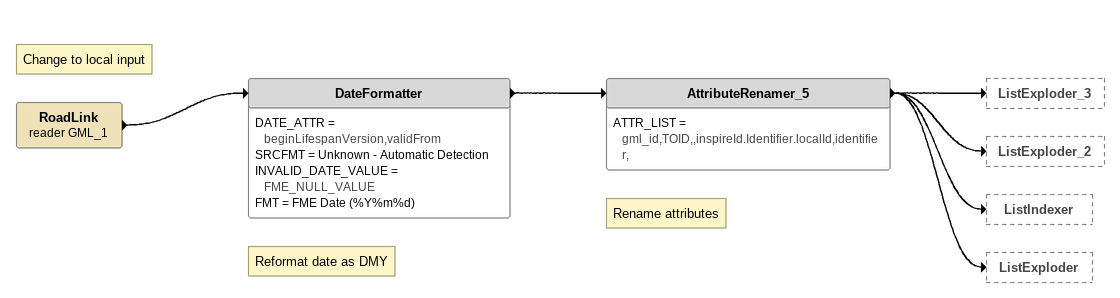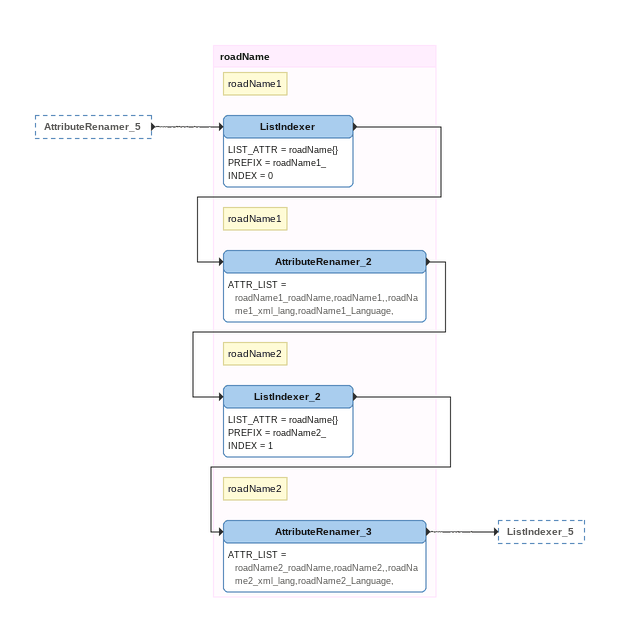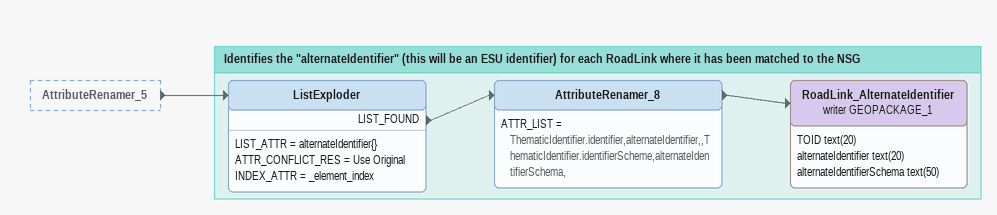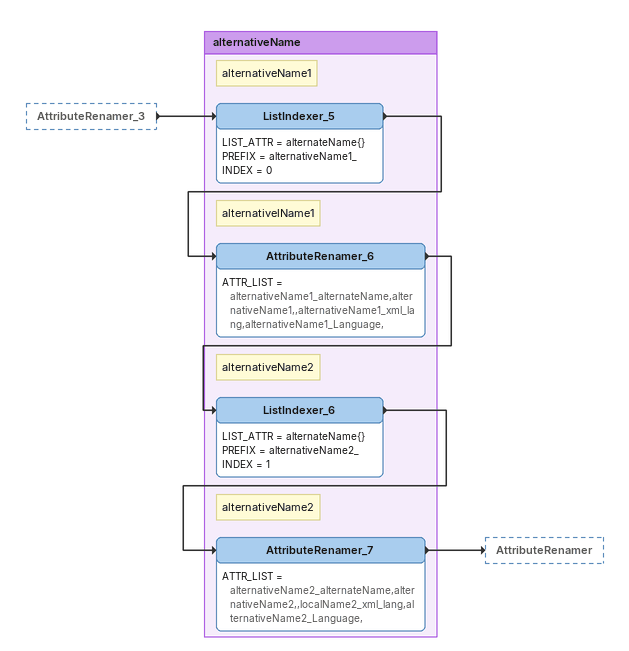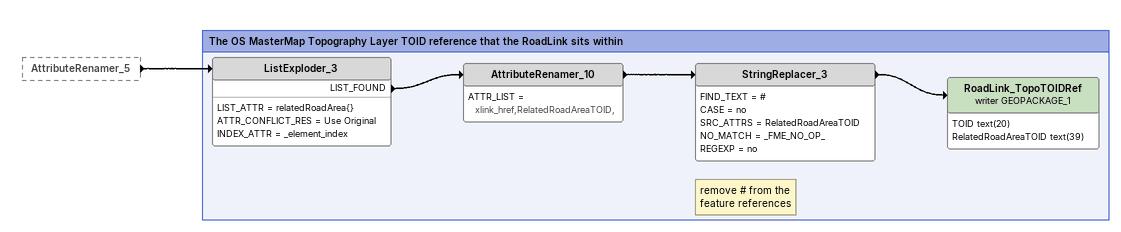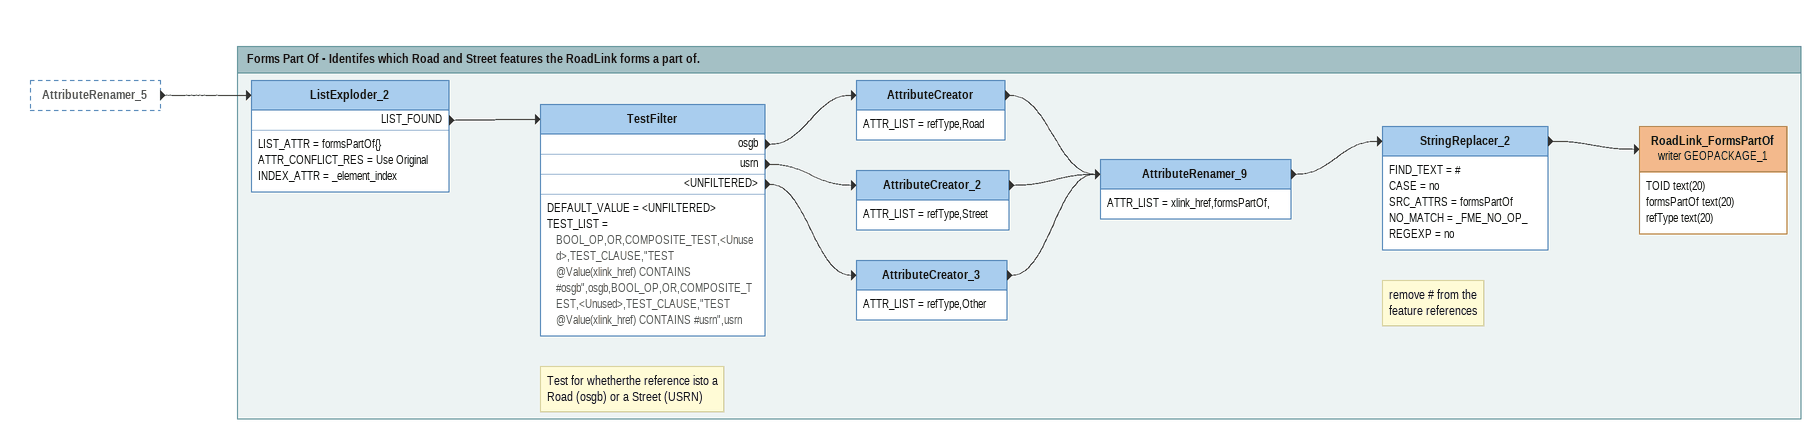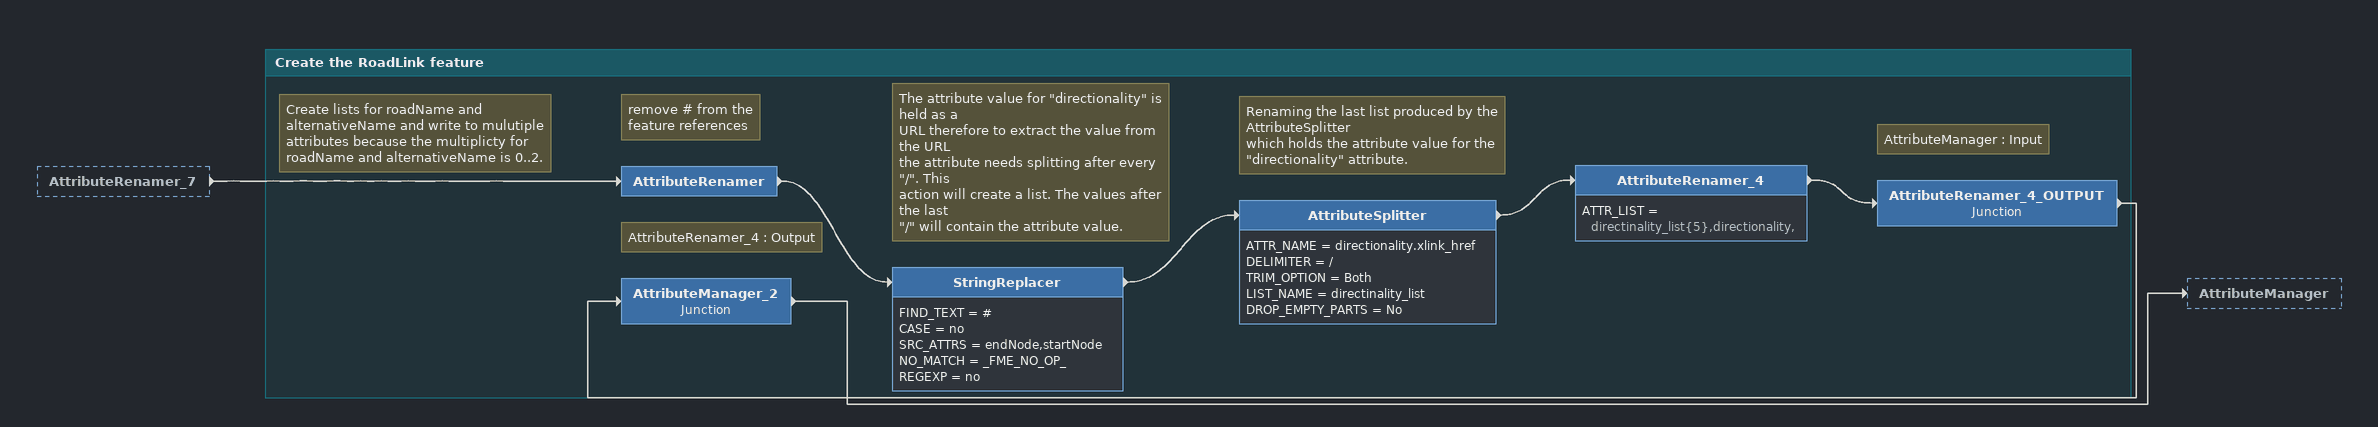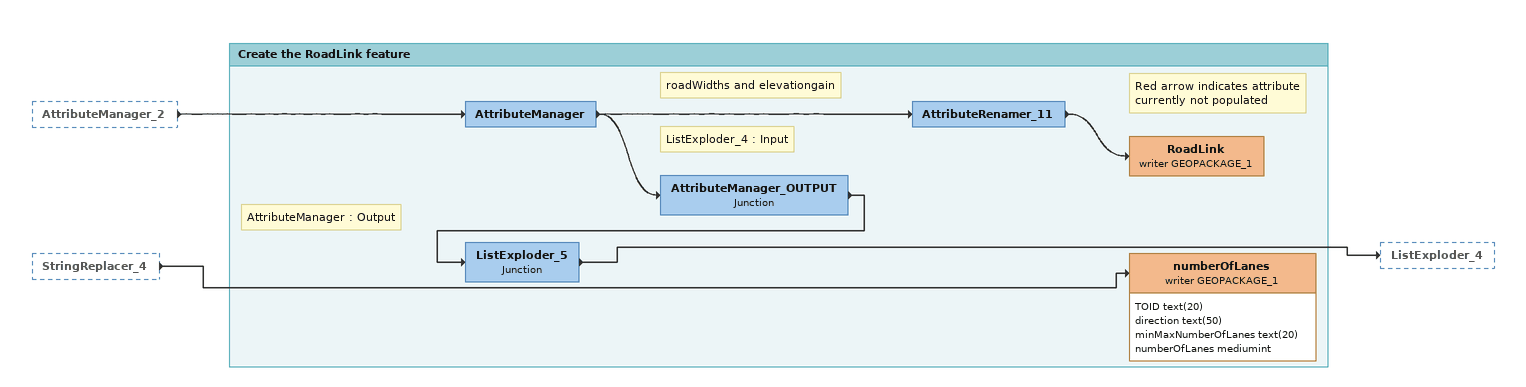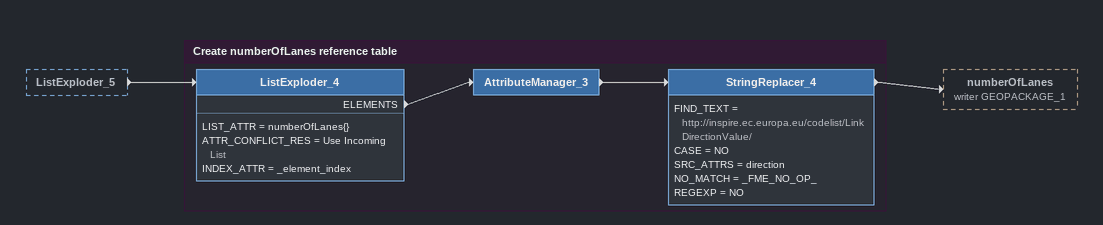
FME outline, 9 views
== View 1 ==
Note: Change to local input
RoadLink (reader GML_1)
    -> DateFormatter
Note: Reformat date as DMY
DateFormatter
    DATE_ATTR = beginLifespanVersion,validFrom
    SRCFMT = Unknown - Automatic Detection
    INVALID_DATE_VALUE = FME_NULL_VALUE
    FMT = FME Date (%Y%m%d)
    -> AttributeRenamer_5
Note: Rename attributes
AttributeRenamer_5
    ATTR_LIST = gml_id,TOID,,inspireId.Identifier.localId,identifier,
    -> ListExploder_3
    -> ListExploder_2
    -> ListIndexer
    -> ListExploder

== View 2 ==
AttributeRenamer_5 [outside]
    -> ListIndexer

Bookmark: roadName
Note: roadName1
ListIndexer
    LIST_ATTR = roadName{}
    PREFIX = roadName1_
    INDEX = 0
    -> AttributeRenamer_2
Note: roadName1
AttributeRenamer_2
    ATTR_LIST = roadName1_roadName,roadName1,,roadName1_xml_lang,roadName1_Language,
    -> ListIndexer_2
Note: roadName2
ListIndexer_2
    LIST_ATTR = roadName{}
    PREFIX = roadName2_
    INDEX = 1
    -> AttributeRenamer_3
Note: roadName2
AttributeRenamer_3
    ATTR_LIST = roadName2_roadName,roadName2,,roadName2_xml_lang,roadName2_Language,
    -> ListIndexer_5

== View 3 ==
AttributeRenamer_5 [outside]
    -> ListExploder

Bookmark: Identifies the "alternateIdentifier" (this will be an ESU identifier) for each RoadLink where it has been matched to the NSG
ListExploder
    LIST_ATTR = alternateIdentifier{}
    ATTR_CONFLICT_RES = Use Original
    INDEX_ATTR = _element_index
    LIST_FOUND -> AttributeRenamer_8
AttributeRenamer_8
    ATTR_LIST = ThematicIdentifier.identifier,alternateIdentifier,,ThematicIdentifier.identifierScheme,alternateIdentifierSchema,
    -> RoadLink_AlternateIdentifier (writer GEOPACKAGE_1)
RoadLink_AlternateIdentifier (writer GEOPACKAGE_1)
    attributes: TOID text(20), alternateIdentifier text(20), alternateIdentifierSchema text(50)

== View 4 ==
AttributeRenamer_3 [outside]
    -> ListIndexer_5

Bookmark: alternativeName
Note: alternativeName1
ListIndexer_5
    LIST_ATTR = alternateName{}
    PREFIX = alternativeName1_
    INDEX = 0
    -> AttributeRenamer_6
Note: alternativelName1
AttributeRenamer_6
    ATTR_LIST = alternativeName1_alternateName,alternativeName1,,alternativeName1_xml_lang,alternativeName1_Language,
    -> ListIndexer_6
Note: alternativeName2
ListIndexer_6
    LIST_ATTR = alternateName{}
    PREFIX = alternativeName2_
    INDEX = 1
    -> AttributeRenamer_7
Note: alternativeName2
AttributeRenamer_7
    ATTR_LIST = alternativeName2_alternateName,alternativeName2,,localName2_xml_lang,alternativeName2_Language,
    -> AttributeRenamer

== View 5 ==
AttributeRenamer_5 [outside]
    -> ListExploder_3

Bookmark: The OS MasterMap Topography Layer TOID reference that the RoadLink sits within
ListExploder_3
    LIST_ATTR = relatedRoadArea{}
    ATTR_CONFLICT_RES = Use Original
    INDEX_ATTR = _element_index
    LIST_FOUND -> AttributeRenamer_10
AttributeRenamer_10
    ATTR_LIST = xlink_href,RelatedRoadAreaTOID,
    -> StringReplacer_3
Note: remove # from the / feature references
StringReplacer_3
    FIND_TEXT = #
    CASE = no
    SRC_ATTRS = RelatedRoadAreaTOID
    NO_MATCH = _FME_NO_OP_
    REGEXP = no
    -> RoadLink_TopoTOIDRef (writer GEOPACKAGE_1)
RoadLink_TopoTOIDRef (writer GEOPACKAGE_1)
    attributes: TOID text(20), RelatedRoadAreaTOID text(39)

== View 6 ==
AttributeRenamer_5 [outside]
    -> ListExploder_2

Bookmark: Forms Part Of - Identifes which Road and Street features the RoadLink forms a part of.
ListExploder_2
    LIST_ATTR = formsPartOf{}
    ATTR_CONFLICT_RES = Use Original
    INDEX_ATTR = _element_index
    LIST_FOUND -> TestFilter
Note: Test for whetherthe reference isto a / Road (osgb) or a Street (USRN)
TestFilter
    DEFAULT_VALUE = <UNFILTERED>
    TEST_LIST = BOOL_OP,OR,COMPOSITE_TEST,<Unused>,TEST_CLAUSE,"TEST @Value(xlink_href) CONTAINS #osgb",osgb,BOOL_OP,OR,COMPOSITE_TEST,<Unused>,TEST_CLAUSE,"TEST @Value(xlink_href) CONTAINS #usrn",usrn
    osgb -> AttributeCreator
    usrn -> AttributeCreator_2
    <UNFILTERED> -> AttributeCreator_3
AttributeCreator
    ATTR_LIST = refType,Road
    -> AttributeRenamer_9
AttributeCreator_2
    ATTR_LIST = refType,Street
    -> AttributeRenamer_9
AttributeCreator_3
    ATTR_LIST = refType,Other
    -> AttributeRenamer_9
AttributeRenamer_9
    ATTR_LIST = xlink_href,formsPartOf,
    -> StringReplacer_2
Note: remove # from the / feature references
StringReplacer_2
    FIND_TEXT = #
    CASE = no
    SRC_ATTRS = formsPartOf
    NO_MATCH = _FME_NO_OP_
    REGEXP = no
    -> RoadLink_FormsPartOf (writer GEOPACKAGE_1)
RoadLink_FormsPartOf (writer GEOPACKAGE_1)
    attributes: TOID text(20), formsPartOf text(20), refType text(20)

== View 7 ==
AttributeRenamer_7 [outside]
    -> AttributeRenamer

Bookmark: Create the RoadLink feature
Note: Create lists for roadName and alternativeName and write to mulutiple attributes because the multiplicty for roadName and alternativeName is 0..2.
AttributeRenamer
    -> StringReplacer
Note: remove # from the / feature references
StringReplacer
    FIND_TEXT = #
    CASE = no
    SRC_ATTRS = endNode,startNode
    NO_MATCH = _FME_NO_OP_
    REGEXP = no
    -> AttributeSplitter
Note: The attribute value for "directionality" is held as a / URL therefore to extract the value from the URL / the attribute needs splitting after every "/". This / action will create a list. The values after the last / "/" will contain the attribute value.
AttributeSplitter
    ATTR_NAME = directionality.xlink_href
    DELIMITER = /
    TRIM_OPTION = Both
    LIST_NAME = directinality_list
    DROP_EMPTY_PARTS = No
    -> AttributeRenamer_4
Note: Renaming the last list produced by the AttributeSplitter / which holds the attribute value for the "directionality" attribute.
AttributeRenamer_4
    ATTR_LIST = directinality_list{5},directionality,
    -> AttributeRenamer_4_OUTPUT
Note: AttributeManager : Input
AttributeRenamer_4_OUTPUT: Junction
    -> AttributeManager_2
Note: AttributeRenamer_4 : Output
AttributeManager_2: Junction
    -> AttributeManager

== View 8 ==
AttributeManager_2 [outside]
    -> AttributeManager
StringReplacer_4 [outside]
    -> numberOfLanes (writer GEOPACKAGE_1)

Bookmark: Create the RoadLink feature
Note: roadWidths and elevationgain
AttributeManager
    -> AttributeRenamer_11
    -> AttributeManager_OUTPUT
AttributeRenamer_11
    -> RoadLink (writer GEOPACKAGE_1)
Note: Red arrow indicates attribute currently not populated
RoadLink (writer GEOPACKAGE_1)
Note: ListExploder_4 : Input
AttributeManager_OUTPUT: Junction
    -> ListExploder_5
Note: AttributeManager : Output
ListExploder_5: Junction
    -> ListExploder_4
numberOfLanes (writer GEOPACKAGE_1)
    attributes: TOID text(20), direction text(50), minMaxNumberOfLanes text(20), numberOfLanes mediumint

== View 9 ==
ListExploder_5 [outside]
    -> ListExploder_4

Bookmark: Create numberOfLanes reference table
ListExploder_4
    LIST_ATTR = numberOfLanes{}
    ATTR_CONFLICT_RES = Use Incoming List
    INDEX_ATTR = _element_index
    ELEMENTS -> AttributeManager_3
AttributeManager_3
    -> StringReplacer_4
StringReplacer_4
    FIND_TEXT = http://inspire.ec.europa.eu/codelist/LinkDirectionValue/
    CASE = NO
    SRC_ATTRS = direction
    NO_MATCH = _FME_NO_OP_
    REGEXP = NO
    -> numberOfLanes (writer GEOPACKAGE_1)
